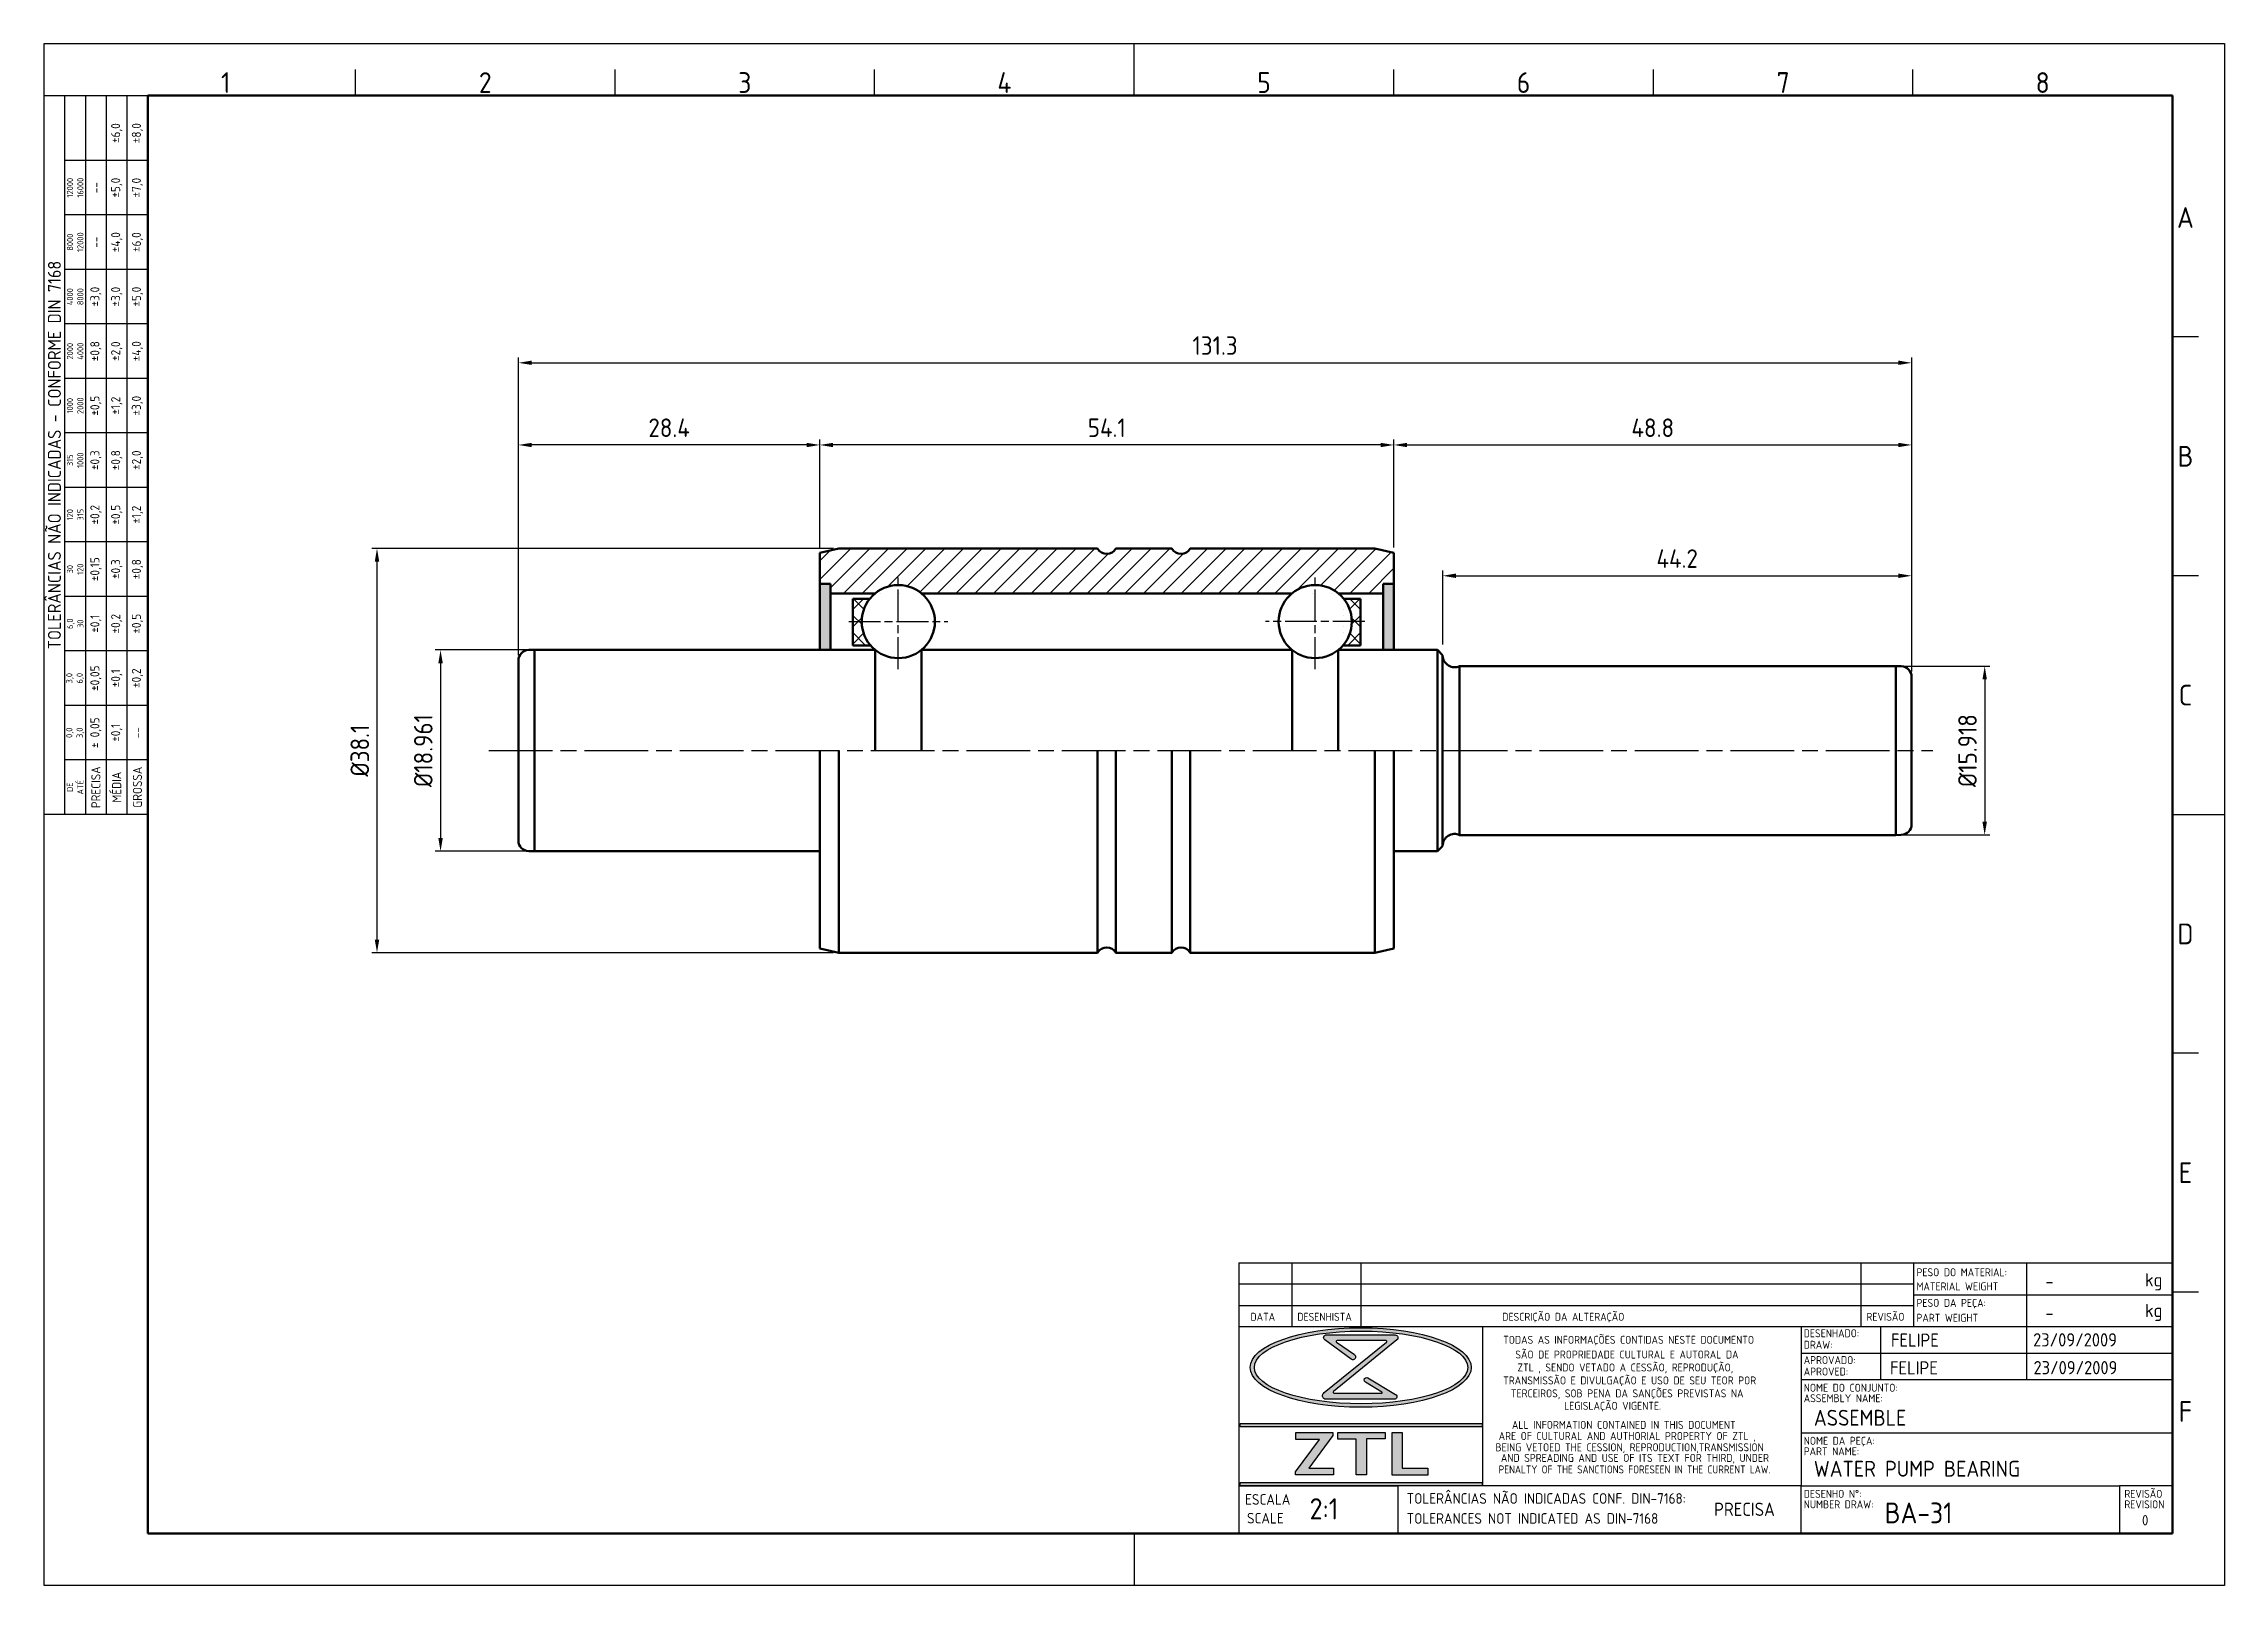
# Model space of a CAD drawing. Extents: x 0 to 205, y 0 to 145.
import ezdxf
from ezdxf.enums import TextEntityAlignment as Align

# ---------------------------------------------------------------- set-up
doc = ezdxf.new("R2010")
doc.units = 0
doc.header["$LTSCALE"] = 0.5
for name, pattern in [('AM_ISO02W050', [7.5, 6, -1.5]), ('AM_ISO08W050', [18, 12, -1.5, 3, -1.5]), ('AM_ISO08W050x2', [9, 6, -0.75, 1.5, -0.75])]:
    doc.linetypes.add(name, pattern=pattern)
doc.layers.get('0').update_dxf_attribs({"linetype": 'CONTINUOUS'})
doc.layers.get('Defpoints').update_dxf_attribs({"linetype": 'CONTINUOUS'})
for name, color, linetype, lineweight in [('AM_0', 7, 'CONTINUOUS', 50), ('AM_3', 6, 'AM_ISO02W050', 25), ('AM_5', 3, 'CONTINUOUS', 25), ('AM_7', 4, 'AM_ISO08W050', 25), ('AM_8', 1, 'CONTINUOUS', 25), ('AM_BOR', 7, 'CONTINUOUS', 50)]:
    doc.layers.add(name, color=color, linetype=linetype, lineweight=lineweight)
doc.styles.add('ACISOTS', font='isocp.shx', dxfattribs={"height": 1})
doc.styles.get("Standard").update_dxf_attribs({"font": 'ISOCP.SHX'})
doc.dimstyles.new('AM_ISO', dxfattribs={"dimtxt": 3.5, "dimasz": 2.5, "dimexe": 1, "dimexo": 1, "dimgap": 1.5, "dimtad": 1, "dimdsep": 46, "dimtxsty": 'Standard', "dimcen": 0, "dimclrd": 256, "dimclre": 256, "dimclrt": 2, "dimadec": 0, "dimazin": 2, "dimtp": 0.1, "dimtm": 0.1, "dimtfac": 0.71, "dimtdec": 3, "dimtmove": 0, "dimatfit": 3, "dimfxl": 1, "dimlwd": -1, "dimlwe": -1, "dimarcsym": 0})

# ---------------------------------------------------------------- blocks, each defined once
blk = doc.blocks.new('A3 ZTL')
for p, q in [((19.57, 280.82), (19.57, 9.78)), ((401.17, 280.82), (19.57, 280.82)), ((401.17, 9.78), (401.17, 280.82)), ((19.57, 9.78), (401.17, 9.78))]:
    blk.add_line(p, q)
at = {"layer": 'AM_BOR', "color": 135, "lineweight": 25}
for p, q in [((0, 0), (0, 290.61)), ((0, 290.61), (410.96, 290.61)), ((205.48, 280.82), (205.48, 290.61)), ((410.96, 290.61), (410.96, 0)), ((58.71, 280.82), (58.71, 285.71)), ((107.63, 280.82), (107.63, 285.71)), ((156.56, 280.82), (156.56, 285.71)), ((254.4, 280.82), (254.4, 285.71)), ((303.33, 280.82), (303.33, 285.71)), ((352.25, 280.82), (352.25, 285.71)), ((3.91, 145.3), (3.91, 280.82)), ((7.83, 280.82), (7.83, 145.3)), ((11.74, 280.82), (11.74, 145.3)), ((15.66, 145.3), (15.66, 280.82)), ((19.57, 268.59), (3.91, 268.59)), ((19.57, 258.32), (3.91, 258.32)), ((19.57, 248.04), (3.91, 248.04)), ((19.57, 237.77), (3.91, 237.77)), ((406.07, 235.32), (401.17, 235.32)), ((19.57, 227.5), (3.91, 227.5)), ((19.57, 217.22), (3.91, 217.22)), ((19.57, 206.95), (3.91, 206.95)), ((19.57, 196.67), (3.91, 196.67)), ((406.07, 190.31), (401.17, 190.31)), ((19.57, 186.4), (3.91, 186.4)), ((19.57, 176.13), (3.91, 176.13)), ((19.57, 165.85), (3.91, 165.85)), ((19.57, 155.58), (3.91, 155.58)), ((401.17, 145.3), (410.96, 145.3)), ((406.07, 100.29), (401.17, 100.29)), ((406.07, 55.28), (401.17, 55.28)), ((205.48, 9.78), (205.48, 0)), ((410.96, 0), (0, 0))]:
    blk.add_line(p, q, dxfattribs=at)
blk.add_lwpolyline([(19.57, 145.3), (0, 145.3), (0, 280.82), (19.57, 280.82)], close=True, dxfattribs=at)
at = {"layer": 'AM_BOR', "color": 135, "lineweight": 25, "style": 'ACISOTS'}
for s, p in [('1', (34.25, 283.27)), ('2', (83.17, 283.27)), ('3', (132.09, 283.27)), ('4', (181.02, 283.27)), ('5', (229.94, 283.27)), ('6', (278.86, 283.27)), ('7', (327.79, 283.27)), ('8', (376.71, 283.27)), ('A', (403.62, 257.83)), ('B', (403.62, 212.82)), ('C', (403.62, 167.81)), ('D', (403.62, 122.8)), ('E', (403.62, 77.79)), ('F', (403.62, 32.78))]:
    blk.add_text(s, height=3.91, dxfattribs=at).set_placement(p, align=Align.MIDDLE)
at = {"layer": 'AM_BOR', "color": 135, "lineweight": 25, "attachment_point": 5, "rotation": 90}
for s, insert, char_height, width in [('±6,0', (13.7, 273.73), 1.712, 10.274), ('±8,0', (17.61, 273.73), 1.712, 10.274), ('12000\\P16000', (5.87, 263.45), 1.174, 10.274), ('--', (9.78, 263.45), 1.712, 10.274), ('±5,0', (13.7, 263.45), 1.712, 10.274), ('±7,0', (17.61, 263.45), 1.712, 10.274), ('±4,0', (13.7, 253.18), 1.712, 10.274), ('±6,0', (17.61, 253.18), 1.712, 10.274), ('8000\\P12000', (5.87, 253.18), 1.174, 10.274), ('--', (9.78, 253.18), 1.712, 10.274), ('{\\Fisocp.shx|c0;TOLERÂNCIAS NÃO INDICADAS - CONFORME DIN 7168}', (1.96, 213.06), 2.4462, 135.5186), ('4000\\P8000', (5.87, 242.91), 1.174, 10.274), ('±3,0', (9.78, 242.91), 1.712, 10.274), ('±3,0', (13.7, 242.91), 1.712, 10.274), ('±5,0', (17.61, 242.91), 1.712, 10.274), ('±0,8', (9.78, 232.63), 1.712, 10.274), ('±2,0', (13.7, 232.63), 1.712, 10.274), ('±4,0', (17.61, 232.63), 1.712, 10.274), ('2000\\P4000', (5.87, 232.63), 1.174, 10.274), ('1000\\P2000', (5.87, 222.36), 1.174, 10.274), ('±0,5', (9.78, 222.36), 1.712, 10.274), ('±1,2', (13.7, 222.36), 1.712, 10.274), ('±3,0', (17.61, 222.36), 1.712, 10.274), ('±0,3', (9.78, 212.08), 1.712, 10.274), ('±0,8', (13.7, 212.08), 1.712, 10.274), ('±2,0', (17.61, 212.08), 1.712, 10.274), ('315\\P1000', (5.87, 212.08), 1.174, 10.274), ('120\\P315', (5.87, 201.81), 1.174, 10.274), ('±0,2', (9.78, 201.81), 1.712, 10.274), ('±0,5', (13.7, 201.81), 1.712, 10.274), ('±1,2', (17.61, 201.81), 1.712, 10.274), ('±0,15', (9.78, 191.54), 1.712, 10.274), ('±0,3', (13.7, 191.54), 1.712, 10.274), ('±0,8', (17.61, 191.54), 1.712, 10.274), ('30\\P120', (5.87, 191.54), 1.174, 10.274), ('6,0\\P30', (5.87, 181.26), 1.174, 10.274), ('±0,1', (9.78, 181.26), 1.712, 10.274), ('±0,2', (13.7, 181.26), 1.712, 10.274), ('±0,5', (17.61, 181.26), 1.712, 10.274), ('±0,05', (9.78, 170.99), 1.712, 10.274), ('±0,2', (17.61, 170.99), 1.712, 10.274), ('3,0\\P6,0', (5.87, 170.99), 1.174, 10.274), ('±0,1', (13.7, 170.99), 1.712, 10.274), ('0,0\\P3,0', (5.87, 160.71), 1.174, 10.274), ('± 0,05', (9.78, 160.71), 1.712, 10.274), ('\\pt4.69206;±0,1', (13.7, 160.71), 1.7123, 10.274), ('--', (17.61, 160.71), 1.712, 10.274), ('PRECISA', (9.78, 150.44), 1.712, 10.274), ('MÉDIA', (13.7, 150.44), 1.712, 10.274), ('GROSSA', (17.61, 150.44), 1.712, 10.274), ('{\\Fisocp.shx|c0;DE\\PATÉ}', (5.87, 150.44), 1.1742, 10.274)]:
    blk.add_mtext(s, dxfattribs=dict(at, insert=insert, char_height=char_height, width=width))
blk = doc.blocks.new('LEGENDAZTL-1')
at = {"layer": 'AM_8'}
h = blk.add_hatch(color=135, dxfattribs=at)
edge = h.paths.add_edge_path()
edge.add_ellipse((23.01, 31.29), major_axis=(20.82, 0), ratio=0.359907, start_angle=191.4592, end_angle=452.8175)
edge.add_ellipse((23.01, 31.29), major_axis=(20.82, 0), ratio=0.359907, start_angle=92.8175, end_angle=191.4592)
edge = h.paths.add_edge_path(flags=16)
edge.add_ellipse((23.07, 31.29), major_axis=(20.11, 0), ratio=0.340664, start_angle=93.067, end_angle=371.4592)
edge.add_ellipse((23.07, 31.29), major_axis=(20.11, 0), ratio=0.340664, start_angle=11.4592, end_angle=93.067)
h = blk.add_hatch(color=135, dxfattribs=at)
edge = h.paths.add_edge_path()
edge.add_line((27.86, 36.04), (16.14, 26.55))
edge.add_arc((16.46, 25.96), 0.662, 118.1409, 270)
edge.add_line((16.46, 25.3), (29.34, 25.3))
edge.add_arc((29.33, 25.79), 0.488, 271.9685, 418.9108)
edge.add_line((29.58, 26.21), (24.36, 29.35))
edge.add_arc((24.11, 28.95), 0.475, 58.6682, 238.8052)
edge.add_line((23.87, 28.54), (26.98, 26.65))
edge.add_arc((26.92, 26.56), 0.12, -90, 54.6545, ccw=False)
edge.add_line((26.92, 26.44), (17.93, 26.44))
edge.add_arc((17.96, 26.6), 0.167, 129.2364, 260.8226, ccw=False)
edge.add_line((17.86, 26.73), (29.79, 36.47))
edge.add_arc((29.47, 36.9), 0.529, 306.0702, 450)
edge.add_line((29.47, 37.43), (16.54, 37.43))
edge.add_arc((16.52, 36.92), 0.513, 87.7272, 233.7471)
edge.add_line((16.21, 36.5), (21.18, 32.86))
edge.add_arc((21.5, 33.28), 0.527, 232.4714, 414.7334)
edge.add_line((21.81, 33.71), (18.46, 36.07))
edge.add_arc((18.53, 36.2), 0.144, 90, 242.5235, ccw=False)
edge.add_line((18.53, 36.35), (27.78, 36.35))
edge.add_arc((27.75, 36.17), 0.176, -50.9964, 80.7655, ccw=False)
for points in [[(0.28, 20.1), (45.87, 20.1), (45.87, 20.7), (0.28, 20.7)], [(10.71, 11.65), (10.71, 11.05), (17.9, 11.05), (17.9, 12.32), (13.24, 12.32), (17.77, 18.44), (17.77, 19.04), (10.78, 19.04), (10.78, 17.71), (15.21, 17.71)], [(18.7, 17.78), (22.17, 17.78), (22.17, 11.05), (24.07, 11.05), (24.07, 17.84), (27.63, 17.84), (27.63, 19.04), (18.7, 19.04)], [(35.62, 11.02), (35.62, 12.32), (30.79, 12.32), (30.79, 19.04), (28.93, 19.04), (28.93, 11.02)], [(45.87, 9.6), (0.28, 9.6), (0.28, 9), (45.87, 9)]]:
    blk.add_hatch(color=135, dxfattribs=at).paths.add_polyline_path(points)
at = {"layer": 'AM_8', "color": 135}
for p, q in [((0, 51), (176, 51)), ((0, 51), (0, 0)), ((10, 51), (10, 39)), ((23, 51), (23, 39)), ((117.25, 51), (117.25, 39)), ((127.25, 39), (127.25, 51)), ((148.5, 51), (148.5, 45)), ((176, 0), (176, 51)), ((127.25, 47), (0, 47)), ((0, 43), (127.25, 43)), ((127.25, 45), (176, 45)), ((148.5, 45), (148.5, 39)), ((0, 39), (106, 39)), ((16.54, 37.43), (29.47, 37.43)), ((45.93, 39), (45.93, 9)), ((106, 39), (106, 20)), ((106, 39), (176, 39)), ((121, 39), (121, 29)), ((148.5, 39), (148.5, 29)), ((106, 34), (176, 34)), ((106, 29), (176, 29)), ((0.28, 20.1), (0.28, 20.7)), ((0.28, 20.7), (45.87, 20.7)), ((45.87, 20.7), (45.87, 20.1)), ((45.87, 20.1), (0.28, 20.1)), ((10.71, 11.65), (15.21, 17.71)), ((10.78, 17.71), (10.78, 19.04)), ((10.78, 19.04), (17.77, 19.04)), ((15.21, 17.71), (10.78, 17.71)), ((17.77, 18.44), (13.24, 12.32)), ((17.77, 19.04), (17.77, 18.44)), ((18.7, 17.78), (18.7, 19.04)), ((18.7, 19.04), (27.63, 19.04)), ((22.17, 17.78), (18.7, 17.78)), ((22.17, 11.05), (22.17, 17.78)), ((24.07, 17.84), (24.07, 11.05)), ((27.63, 17.84), (24.07, 17.84)), ((27.63, 19.04), (27.63, 17.84)), ((28.93, 11.02), (28.93, 19.04)), ((28.93, 19.04), (30.79, 19.04)), ((30.79, 19.04), (30.79, 12.32)), ((106, 20), (106, 9)), ((106, 19), (176, 19)), ((0, 9), (30, 9)), ((106, 9), (0, 9)), ((0.28, 9.6), (45.87, 9.6)), ((0.28, 9), (0.28, 9.6)), ((45.87, 9), (0.28, 9)), ((10.71, 11.05), (10.71, 11.65)), ((17.9, 11.05), (10.71, 11.05)), ((13.24, 12.32), (17.9, 12.32)), ((17.9, 12.32), (17.9, 11.05)), ((24.07, 11.05), (22.17, 11.05)), ((35.62, 11.02), (28.93, 11.02)), ((30, 9), (30, 0)), ((30.79, 12.32), (35.62, 12.32)), ((35.62, 12.32), (35.62, 11.02)), ((45.87, 9.6), (45.87, 9)), ((106, 0), (106, 9)), ((106, 9), (166, 9)), ((176, 9), (166, 9)), ((166, 9), (166, 0)), ((0, 0), (176, 0))]:
    blk.add_line(p, q, dxfattribs=at)
blk.add_lwpolyline([(16.54, 37.43), (29.47, 37.43, -0.726075), (29.79, 36.47), (17.86, 26.73, 0.646844), (17.93, 26.44), (26.92, 26.44, 0.730915), (26.98, 26.65), (23.87, 28.54, -1.001197), (24.36, 29.35), (29.58, 26.21, -0.746343), (29.34, 25.3), (16.46, 25.3, -0.780296), (16.14, 26.55), (27.86, 36.04, 0.647932), (27.78, 36.35), (18.53, 36.35, 0.78497), (18.46, 36.07), (21.81, 33.71, -1.019937), (21.18, 32.86), (16.21, 36.5, -0.740095), (16.54, 37.43, -0.257794)], format="xyb", dxfattribs=at)
for centre, major_axis, ratio in [((23.01, 31.29), (-20.82, 0), 0.359907), ((23.07, 31.29), (-20.11, 0), 0.340664)]:
    blk.add_ellipse(centre, major_axis=major_axis, ratio=ratio, dxfattribs=at)
for s, height, p in [('PESO DO MATERIAL:', 1.5, (127.75, 48.48)), ('MATERIAL WEIGHT', 1.5, (127.75, 45.82)), ('kg', 2.5, (170.83, 46.56)), ('DATA', 1.5, (2.22, 40.09)), ('DESENHISTA', 1.5, (11.05, 40.09)), ('DESCRIÇÃO DA ALTERAÇÃO', 1.5, (49.68, 40.09)), ('REVISÃO', 1.5, (118.32, 40.09)), ('PESO DA PEÇA:', 1.5, (127.75, 42.71)), ('PART WEIGHT', 1.5, (127.75, 39.91)), ('kg', 2.5, (170.83, 40.79)), ('TODAS AS INFORMAÇÕES CONTIDAS NESTE DOCUMENTO', 1.5, (49.85, 35.75)), ('DESENHADO:', 1.5, (106.5, 36.98)), ('SÃO DE PROPRIEDADE CULTURAL E AUTORAL DA', 1.5, (52.14, 32.98)), ('APROVADO:', 1.5, (106.5, 31.93)), ('DRAW:', 1.5, (106.5, 34.82)), ('TRANSMISSÃO E DIVULGAÇÃO E USO DE SEU TEOR POR', 1.5, (49.85, 28.1)), ('ZTL , SENDO VETADO A CESSÃO, REPRODUÇÃO,', 1.5, (52.53, 30.54)), ('APROVED:', 1.5, (106.5, 29.77)), ('TERCEIROS, SOB PENA DA SANÇÕES PREVISTAS NA', 1.5, (51.3, 25.66)), ('LEGISLAÇÃO VIGENTE.', 1.5, (61.33, 23.31)), ('ASSEMBLY NAME:', 1.5, (106.5, 24.74)), ('NOME DO CONJUNTO:', 1.5, (106.5, 26.72)), ('ALL INFORMATION CONTAINED IN THIS DOCUMENT', 1.5, (51.5, 19.72)), ('BEING VETOED THE CESSION, REPRODUCTION,TRANSMISSION', 1.5, (48.41, 15.49)), ('ARE OF CULTURAL AND AUTHORIAL PROPERTY OF ZTL ,', 1.5, (49, 17.62)), ('NOME DA PEÇA:', 1.5, (106.5, 16.72)), ('AND SPREADING AND USE OF ITS TEXT FOR THIRD, UNDER', 1.5, (49.42, 13.49)), ('PART NAME:', 1.5, (106.5, 14.74)), ('TOLERÂNCIAS NÃO INDICADAS CONF. DIN-7168:', 2, (31.66, 5.6)), ('DESENHO N%%d:', 1.5, (106.5, 6.72)), ('REVISÃO', 1.5, (166.93, 6.72)), ('ESCALA', 2, (1.21, 5.42)), ('NUMBER DRAW:', 1.5, (106.5, 4.74)), ('REVISION', 1.5, (166.93, 4.74)), ('SCALE', 2, (1.57, 1.88)), ('TOLERANCES NOT INDICATED AS DIN-7168', 2, (31.66, 1.83))]:
    blk.add_text(s, height=height, dxfattribs=at).set_placement(p)
at = {"layer": 'AM_8', "color": 135, "width": 0.95}
blk.add_text('PENALTY OF THE SANCTIONS FORESEEN IN THE CURRENT LAW.', height=1.5, dxfattribs=at).set_placement((48.99, 11.32))
at = {"layer": 'AM_8', "color": 135}
for tag, height, p in [('PESO', 2.5, (152.06, 47.53)), ('PESO', 2.5, (152.06, 41.58)), ('DESN.', 2.5, (122.94, 36.44)), ('DATADES', 2.5, (149.73, 36.5)), ('APROV', 2.5, (122.75, 31.22)), ('DATAAPROV', 2.5, (149.81, 31.25)), ('CONJUNTO', 3, (108.41, 21.81)), ('PEÇA', 3, (108.4, 12.2)), ('NºDESENHO', 3.91, (121.76, 3.88))]:
    blk.add_attdef(tag, text='', height=height, dxfattribs=at).set_placement(p, align=Align.MIDDLE_LEFT)
at = {"layer": 'AM_8', "color": 135, "style": 'ACISOTS'}
for tag, p, height in [('GEN-TITLE-SCA{12.7}', (13.36, 2.64), 4), ('GEN-TITLE-DWG{30.6}', (92.5, -2.65), 2)]:
    blk.add_attdef(tag, p, '', height=height, dxfattribs=at)
at = {"layer": 'AM_8', "color": 135}
for tag, height, p in [('TOL.N.IND', 2.5, (95.33, 4.56)), ('REV.', 1.96, (170.86, 2.49))]:
    blk.add_attdef(tag, text='', height=height, dxfattribs=at).set_placement(p, align=Align.MIDDLE_CENTER)
blk = doc.blocks.new('*D26')
at = {"layer": 'AM_5'}
for p, q in [((45.71, 88.16), (36.87, 88.16)), ((37.37, 86.91), (37.37, 70.44)), ((45.71, 69.19), (36.87, 69.19))]:
    blk.add_line(p, q, dxfattribs=at)
for points in [[(37.16, 86.91), (37.58, 86.91), (37.37, 88.16)], [(37.16, 70.44), (37.58, 70.44), (37.37, 69.19)]]:
    blk.add_solid(points, dxfattribs=at)
at = {"layer": 'Defpoints', "color": 0}
for p in [(46.21, 88.16), (37.37, 69.19), (46.21, 69.19)]:
    blk.add_point(p, dxfattribs=at)
at = {"layer": 'AM_5', "color": 3, "insert": (35.74, 78.67), "char_height": 1.75, "attachment_point": 5, "rotation": 90}
blk.add_mtext('%%c18.961', dxfattribs=at)
blk = doc.blocks.new('*D27')
at = {"layer": 'AM_5'}
for p, q in [((74.41, 97.72), (30.88, 97.72)), ((31.38, 96.47), (31.38, 60.87)), ((74.41, 59.62), (30.88, 59.62))]:
    blk.add_line(p, q, dxfattribs=at)
for points in [[(31.17, 96.47), (31.59, 96.47), (31.38, 97.72)], [(31.17, 60.87), (31.59, 60.87), (31.38, 59.62)]]:
    blk.add_solid(points, dxfattribs=at)
at = {"layer": 'Defpoints', "color": 0}
for p in [(74.91, 97.72), (31.38, 59.62), (74.91, 59.62)]:
    blk.add_point(p, dxfattribs=at)
at = {"layer": 'AM_5', "color": 3, "insert": (29.76, 78.67), "char_height": 1.75, "attachment_point": 5, "rotation": 90}
blk.add_mtext('%%c38.1', dxfattribs=at)
blk = doc.blocks.new('*D31')
at = {"layer": 'AM_5'}
for p, q in [((175.01, 86.63), (183.39, 86.63)), ((182.89, 85.38), (182.89, 71.97)), ((175.01, 70.72), (183.39, 70.72))]:
    blk.add_line(p, q, dxfattribs=at)
for points in [[(182.68, 85.38), (183.1, 85.38), (182.89, 86.63)], [(182.68, 71.97), (183.1, 71.97), (182.89, 70.72)]]:
    blk.add_solid(points, dxfattribs=at)
at = {"layer": 'Defpoints', "color": 0}
for p in [(174.51, 86.63), (174.51, 70.72), (182.89, 70.72)]:
    blk.add_point(p, dxfattribs=at)
at = {"layer": 'AM_5', "color": 3, "insert": (181.27, 78.67), "char_height": 1.75, "attachment_point": 5, "rotation": 90}
blk.add_mtext('%%C15.918', dxfattribs=at)
blk = doc.blocks.new('*D32')
at = {"layer": 'AM_5'}
for p, q in [((131.81, 88.68), (131.81, 95.65)), ((133.06, 95.15), (174.76, 95.15)), ((176.01, 86.12), (176.01, 95.65))]:
    blk.add_line(p, q, dxfattribs=at)
for points in [[(133.06, 95.36), (133.06, 94.94), (131.81, 95.15)], [(174.76, 95.36), (174.76, 94.94), (176.01, 95.15)]]:
    blk.add_solid(points, dxfattribs=at)
at = {"layer": 'Defpoints', "color": 0}
for p in [(176.01, 95.15), (131.81, 88.18), (176.01, 85.62)]:
    blk.add_point(p, dxfattribs=at)
at = {"layer": 'AM_5', "color": 3, "insert": (153.91, 96.77), "char_height": 1.75, "attachment_point": 5}
blk.add_mtext('44.2', dxfattribs=at)
blk = doc.blocks.new('*D33')
at = {"layer": 'AM_5'}
for p, q in [((127.21, 97.83), (127.21, 107.98)), ((128.46, 107.48), (174.76, 107.48)), ((176.01, 86.12), (176.01, 107.98))]:
    blk.add_line(p, q, dxfattribs=at)
for points in [[(128.46, 107.68), (128.46, 107.27), (127.21, 107.48)], [(174.76, 107.68), (174.76, 107.27), (176.01, 107.48)]]:
    blk.add_solid(points, dxfattribs=at)
at = {"layer": 'Defpoints', "color": 0}
for p in [(176.01, 107.48), (127.21, 97.33), (176.01, 85.62)]:
    blk.add_point(p, dxfattribs=at)
at = {"layer": 'AM_5', "color": 3, "insert": (151.61, 109.1), "char_height": 1.75, "attachment_point": 5}
blk.add_mtext('48.8', dxfattribs=at)
blk = doc.blocks.new('*D34')
at = {"layer": 'AM_5'}
for p, q in [((73.11, 97.83), (73.11, 107.98)), ((125.96, 107.48), (74.36, 107.48)), ((127.21, 97.83), (127.21, 107.98))]:
    blk.add_line(p, q, dxfattribs=at)
for points in [[(74.36, 107.68), (74.36, 107.27), (73.11, 107.48)], [(125.96, 107.68), (125.96, 107.27), (127.21, 107.48)]]:
    blk.add_solid(points, dxfattribs=at)
at = {"layer": 'Defpoints', "color": 0}
for p in [(73.11, 107.48), (73.11, 97.33), (127.21, 97.33)]:
    blk.add_point(p, dxfattribs=at)
at = {"layer": 'AM_5', "color": 3, "insert": (100.16, 109.1), "char_height": 1.75, "attachment_point": 5}
blk.add_mtext('54.1', dxfattribs=at)
blk = doc.blocks.new('*D35')
at = {"layer": 'AM_5'}
for p, q in [((44.71, 87.66), (44.71, 107.98)), ((71.86, 107.48), (45.96, 107.48)), ((73.11, 97.83), (73.11, 107.98))]:
    blk.add_line(p, q, dxfattribs=at)
for points in [[(45.96, 107.68), (45.96, 107.27), (44.71, 107.48)], [(71.86, 107.68), (71.86, 107.27), (73.11, 107.48)]]:
    blk.add_solid(points, dxfattribs=at)
at = {"layer": 'Defpoints', "color": 0}
for p in [(44.71, 107.48), (73.11, 97.33), (44.71, 87.16)]:
    blk.add_point(p, dxfattribs=at)
at = {"layer": 'AM_5', "color": 3, "insert": (58.91, 109.1), "char_height": 1.75, "attachment_point": 5}
blk.add_mtext('28.4', dxfattribs=at)
blk = doc.blocks.new('*D36')
at = {"layer": 'AM_5'}
for p, q in [((44.71, 87.66), (44.71, 115.72)), ((45.96, 115.22), (174.76, 115.22)), ((176.01, 86.12), (176.01, 115.72))]:
    blk.add_line(p, q, dxfattribs=at)
for points in [[(45.96, 115.43), (45.96, 115.02), (44.71, 115.22)], [(174.76, 115.43), (174.76, 115.02), (176.01, 115.22)]]:
    blk.add_solid(points, dxfattribs=at)
at = {"layer": 'Defpoints', "color": 0}
for p in [(176.01, 115.22), (44.71, 87.16), (176.01, 85.62)]:
    blk.add_point(p, dxfattribs=at)
at = {"layer": 'AM_5', "color": 3, "insert": (110.36, 116.85), "char_height": 1.75, "attachment_point": 5}
blk.add_mtext('131.3', dxfattribs=at)

msp = doc.modelspace()

# ---------------------------------------------------------------- hatches: boundary and pattern name
at = {"layer": 'AM_3'}
h = msp.add_hatch(dxfattribs=at)
h.set_pattern_fill('ANSI31', color=256, scale=15, style=0)
h.paths.add_polyline_path([(78.2783, 102.9722), (76.7244, 102.9722), (76.7244, 95.9722), (83.4744, 95.9722), (83.4744, 99.9722, -0.26794919)])
h.paths.add_polyline_path([(83.4744, 63.9722), (76.7244, 63.9722), (76.7244, 56.9722), (78.2783, 56.9722, -0.26794919), (83.4744, 59.9722)])
h = msp.add_hatch(dxfattribs=at)
h.set_pattern_fill('ANSI31', color=256, scale=15, style=0)
h.paths.add_polyline_path([(86.4744, 95.9722), (90.2244, 99.7222), (90.2244, 102.9722), (88.6706, 102.9722, -0.26794919), (83.4744, 99.9722), (83.4744, 95.9722)])
h.paths.add_polyline_path([(90.2244, 56.9722), (90.2244, 60.2222), (86.4744, 63.9722), (83.4744, 63.9722), (83.4744, 59.9722, -0.26794919), (88.6706, 56.9722)])
at = {"layer": 'AM_8'}
h = msp.add_hatch(dxfattribs=at)
h.set_pattern_fill('_U', color=256, scale=1.25, angle=45, style=0, pattern_type=0)
h.set_pattern_definition([(45, (0, -10.1403), (-0.8838835, 0.8838835), [])])
edge = h.paths.add_edge_path()
edge.add_arc((119.7961, 90.8289), 3.4455, 50.37912, 129.62088, ccw=False)
edge.add_line((121.9933, 93.4829), (126.2081, 93.4829))
edge.add_line((126.2081, 93.4829), (126.2081, 94.4033))
edge.add_line((126.2081, 94.4033), (127.2081, 94.4033))
edge.add_line((127.2081, 94.4033), (127.2081, 97.3258))
edge.add_line((127.2081, 97.3258), (125.4081, 97.7249))
edge.add_line((125.4081, 97.7249), (108.0241, 97.7249))
edge.add_arc((107.1581, 98.2249), 1, 210, 330, ccw=False)
edge.add_line((106.2921, 97.7249), (101.0241, 97.7249))
edge.add_arc((100.1581, 98.2249), 1, 210, 330, ccw=False)
edge.add_line((99.2921, 97.7249), (74.9081, 97.7249))
edge.add_line((74.9081, 97.7249), (73.1081, 97.3258))
edge.add_line((73.1081, 97.3258), (73.1081, 94.4033))
edge.add_line((73.1081, 94.4033), (74.1081, 94.4033))
edge.add_line((74.1081, 94.4033), (74.1081, 93.4829))
edge.add_line((74.1081, 93.4829), (78.311, 93.4829))
edge.add_arc((80.5083, 90.8289), 3.4455, 50.37912, 129.62088, ccw=False)
edge.add_line((82.7055, 93.4829), (93.3415, 93.4829))
edge.add_line((93.3415, 93.4829), (117.5989, 93.4829))
for points in [[(73.1081, 94.4033), (73.1081, 88.1749), (74.1081, 88.1749), (74.1081, 94.4033)], [(127.2081, 94.4033), (127.2081, 88.1749), (126.2081, 88.1749), (126.2081, 94.4033)]]:
    msp.add_hatch(color=256, dxfattribs=at).paths.add_polyline_path(points)
h = msp.add_hatch(dxfattribs=at)
h.set_pattern_fill('_U', color=256, scale=1.15, angle=45, style=0, double=1, pattern_type=0)
h.set_pattern_definition([(135, (184.9208, -9.1403), (0.813173, 0.813173), []), (45, (184.9208, -9.1403), (0.813173, -0.813173), [])])
edge = h.paths.add_edge_path()
edge.add_line((76.2314, 88.5932), (76.2314, 92.9798))
edge.add_line((76.2314, 92.9798), (77.8166, 92.9798))
edge.add_arc((80.5083, 90.8289), 3.4455, 501.372142, 580.456602)
edge.add_line((77.8866, 88.5932), (76.2314, 88.5932))
h = msp.add_hatch(dxfattribs=at)
h.set_pattern_fill('_U', color=256, scale=1.15, angle=45, style=0, double=1, pattern_type=0)
h.set_pattern_definition([(45, (15.3835, -9.1403), (-0.813173, 0.813173), []), (135, (15.3835, -9.1403), (-0.813173, -0.813173), [])])
edge = h.paths.add_edge_path()
edge.add_line((124.073, 88.5932), (124.073, 92.9798))
edge.add_line((124.073, 92.9798), (122.4878, 92.9798))
edge.add_arc((119.7961, 90.8289), 3.4455, -40.456602, 38.627858, ccw=False)
edge.add_line((122.4178, 88.5932), (124.073, 88.5932))

# ---------------------------------------------------------------- linework, layer by layer
at = {"layer": 'AM_0'}
for p, q in [((74.9081, 97.7249), (73.1081, 97.3258)), ((73.1081, 88.1999), (73.1081, 97.3258)), ((74.9081, 97.7249), (99.2921, 97.7249)), ((101.0241, 97.7249), (106.2921, 97.7249)), ((108.0241, 97.7249), (125.4081, 97.7249)), ((125.4081, 97.7249), (127.2081, 97.3258)), ((127.2081, 97.3258), (127.2081, 88.1999)), ((73.1081, 94.4033), (74.1081, 94.4033)), ((74.1081, 94.4033), (74.1081, 88.1749)), ((74.1081, 93.4829), (78.311, 93.4829)), ((77.8166, 92.9798), (76.2314, 92.9798)), ((76.2314, 92.9798), (76.2314, 88.5932)), ((82.7055, 93.4829), (117.5989, 93.4829)), ((121.9933, 93.4829), (126.2081, 93.4829)), ((122.4878, 92.9798), (124.073, 92.9798)), ((124.073, 92.9798), (124.073, 88.5932)), ((127.2081, 94.4033), (126.2081, 94.4033)), ((126.2081, 94.4033), (126.2081, 88.1749)), ((76.2314, 88.5932), (77.8866, 88.5932)), ((124.073, 88.5932), (122.4178, 88.5932)), ((44.7081, 70.1633), (44.7081, 87.1614)), ((46.2081, 88.1554), (45.6819, 88.1554)), ((46.2081, 88.1554), (78.3348, 88.1554)), ((46.2081, 88.1554), (46.2088, 69.1944)), ((78.3348, 88.1554), (78.3348, 78.6749)), ((82.6817, 88.1554), (82.6817, 78.6749)), ((82.6817, 88.1554), (117.6226, 88.1554)), ((117.6226, 88.1554), (117.6226, 78.6749)), ((121.9696, 88.1554), (131.3086, 88.1554)), ((121.9696, 88.1554), (121.9696, 78.6749)), ((131.3086, 88.1554), (131.3079, 69.1944)), ((131.3086, 88.1554), (131.8081, 87.6754)), ((131.8081, 69.6749), (131.8081, 87.6754)), ((133.4079, 86.6339), (174.5081, 86.6339)), ((133.4079, 86.6339), (133.4079, 78.6749)), ((174.5081, 86.6339), (174.5081, 70.7159)), ((174.5081, 86.6339), (175.0343, 86.6201)), ((176.0081, 85.6204), (176.0081, 71.7293)), ((73.1081, 60.0239), (73.1081, 78.6749)), ((74.9081, 78.6749), (74.9081, 59.6249)), ((99.2921, 59.6249), (99.2921, 78.6749)), ((101.0241, 59.6249), (101.0241, 78.6749)), ((106.2921, 59.6249), (106.2921, 78.6749)), ((108.0241, 59.6249), (108.0241, 78.6749)), ((125.4081, 78.6749), (125.4081, 59.6249)), ((127.2081, 78.6749), (127.2081, 60.0239)), ((133.4079, 70.7159), (133.4079, 78.6749)), ((174.5081, 70.7159), (133.4079, 70.7159)), ((174.5081, 70.7159), (175.0343, 70.7297)), ((46.2088, 69.1944), (45.6819, 69.1944)), ((73.1081, 69.1944), (46.2088, 69.1944)), ((131.3079, 69.1944), (127.2081, 69.1944)), ((131.3079, 69.1944), (131.8081, 69.6749)), ((74.9081, 59.6249), (73.1081, 60.0239)), ((99.2921, 59.6249), (74.9081, 59.6249)), ((106.2921, 59.6249), (101.0241, 59.6249)), ((125.4081, 59.6249), (108.0241, 59.6249)), ((125.4081, 59.6249), (127.2081, 60.0239))]:
    msp.add_line(p, q, dxfattribs=at)
for centre in [(80.5083, 90.8289), (119.7961, 90.8289)]:
    msp.add_circle(centre, 3.4455, dxfattribs=at)
for centre, radius, start, end in [((100.1581, 98.2249), 1, 210, 330), ((107.1581, 98.2249), 1, 210, 330), ((45.6981, 87.1655), 0.99, 90.935665, 180.235548), ((132.9358, 87.6584), 1.1281, 182.262882, 294.738623), ((175.0081, 85.6204), 1, 360, 88.5), ((45.6981, 70.1842), 0.99, 179.764452, 269.064335), ((132.9358, 69.6913), 1.1281, 65.261377, 178.505237), ((175.0081, 71.7293), 1, 271.5, 0), ((100.1581, 59.1249), 1, 30, 150), ((107.1581, 59.1249), 1, 30, 150)]:
    msp.add_arc(centre, radius, start, end, dxfattribs=at)
at = {"layer": 'AM_7', "linetype": 'AM_ISO08W050x2'}
for p, q in [((80.5083, 86.3637), (80.5083, 95.2942)), ((119.7961, 86.3637), (119.7961, 95.2942)), ((75.8409, 90.8289), (85.1756, 90.8289)), ((124.4635, 90.8289), (115.1287, 90.8289))]:
    msp.add_line(p, q, dxfattribs=at)
at = {"layer": 'AM_7'}
msp.add_line((41.9257, 78.6749), (178.0149, 78.6749), dxfattribs=at)

# ---------------------------------------------------------------- block references
at = {"layer": 'AM_0', "lineweight": 0, "xscale": 0.5, "yscale": 0.5, "zscale": 0.5}
msp.add_blockref('A3 ZTL', (0, 0), dxfattribs=at)
at = {"layer": 'AM_0', "lineweight": 0}
ref = msp.add_blockref('LEGENDAZTL-1', (112.5871, 4.8924), dxfattribs=dict(at, xscale=0.5, yscale=0.5, zscale=0.5))
ref.add_attrib('GEN-TITLE-SCA{12.7}', '2:1', (119.2656, 6.2141), dxfattribs={"layer": 'AM_8', "color": 135, "height": 2, "style": 'ACISOTS'})
ref.add_attrib('DATAAPROV', '23/09/2009', dxfattribs={"layer": 'AM_8', "color": 135, "height": 1.25}).set_placement((187.4919, 20.5196), align=Align.MIDDLE_LEFT)
ref.add_attrib('DATADES', '23/09/2009', dxfattribs={"layer": 'AM_8', "color": 135, "height": 1.25}).set_placement((187.4517, 23.1405), align=Align.MIDDLE_LEFT)
ref.add_attrib('APROV', 'FELIPE', dxfattribs={"layer": 'AM_8', "color": 135, "height": 1.25}).set_placement((173.9624, 20.5014), align=Align.MIDDLE_LEFT)
ref.add_attrib('PESO', '-', dxfattribs={"layer": 'AM_8', "color": 135, "height": 1.25}).set_placement((188.6177, 28.6558), align=Align.MIDDLE_LEFT)
ref.add_attrib('PEÇA', 'WATER PUMP BEARING', dxfattribs={"layer": 'AM_8', "color": 135, "height": 1.5}).set_placement((166.7857, 10.9902), align=Align.MIDDLE_LEFT)
ref.add_attrib('CONJUNTO', 'ASSEMBLE', dxfattribs={"layer": 'AM_8', "color": 135, "height": 1.5}).set_placement((166.7905, 15.7971), align=Align.MIDDLE_LEFT)
ref.add_attrib('NºDESENHO', 'BA-31', dxfattribs={"layer": 'AM_8', "color": 135, "height": 1.95556}).set_placement((173.4675, 6.8314), align=Align.MIDDLE_LEFT)
ref.add_attrib('REV.', '0', dxfattribs={"layer": 'AM_8', "color": 135, "height": 0.9778}).set_placement((198.0165, 6.137), align=Align.MIDDLE_CENTER)
ref.add_attrib('TOL.N.IND', 'PRECISA', dxfattribs={"layer": 'AM_8', "color": 135, "height": 1.25}).set_placement((160.2501, 7.1719), align=Align.MIDDLE_CENTER)
ref.add_attrib('DESN.', 'FELIPE', dxfattribs={"layer": 'AM_8', "color": 135, "height": 1.25}).set_placement((174.0567, 23.1137), align=Align.MIDDLE_LEFT)
ref.add_attrib('PESO', '-', dxfattribs={"layer": 'AM_8', "color": 135, "height": 1.25}).set_placement((188.6177, 25.681), align=Align.MIDDLE_LEFT)

# ---------------------------------------------------------------- dimensions: what is measured, and where the dimension line sits
at = {"layer": 'AM_5'}
for base, p1, p2, picture, middle in [((176.0081, 115.2244), (44.7081, 87.1614), (176.0081, 85.6204), '*D36', (110.3581, 116.8494)), ((44.7081, 107.4761), (73.1081, 97.3258), (44.7081, 87.1614), '*D35', (58.9081, 109.1012)), ((73.1081, 107.4761), (127.2081, 97.3258), (73.1081, 97.3258), '*D34', (100.1581, 109.1011)), ((176.0081, 107.4761), (127.2081, 97.3258), (176.0081, 85.6204), '*D33', (151.6081, 109.1011)), ((176.0081, 95.1492), (131.8081, 88.1754), (176.0081, 85.6204), '*D32', (153.9081, 96.7744))]:
    dim = msp.add_linear_dim(base=base, p1=p1, p2=p2, dimstyle='AM_ISO', override={"dimscale": 0.5, "dimclrt": 3, "dimadec": 2, "dimtp": 0, "dimtdec": 2}, dxfattribs=at)
    dim.commit()
    dim.dimension.update_dxf_attribs({"geometry": picture, "text_midpoint": middle})
for base, p1, p2, text, override, picture, middle in [((31.3808, 59.6249), (74.9081, 97.7249), (74.9081, 59.6249), '%%c<>', {"dimscale": 0.5, "dimclrt": 3, "dimadec": 2, "dimtp": 0, "dimtdec": 2}, '*D27', (29.7558, 78.6749)), ((37.3667, 69.1944), (46.2081, 88.1554), (46.2088, 69.1944), '%%c<>', {"dimscale": 0.5, "dimdec": 3, "dimclrt": 3, "dimadec": 2, "dimtp": 0, "dimtdec": 2}, '*D26', (35.7417, 78.6749)), ((182.8921, 70.7159), (174.5081, 86.6339), (174.5081, 70.7159), '%%C15.918', {"dimscale": 0.5, "dimclrt": 3, "dimadec": 2, "dimtp": 0, "dimtdec": 2}, '*D31', (181.2671, 78.6749))]:
    dim = msp.add_linear_dim(base=base, p1=p1, p2=p2, angle=90, text=text, dimstyle='AM_ISO', override=override, dxfattribs=at)
    dim.commit()
    dim.dimension.update_dxf_attribs({"geometry": picture, "text_midpoint": middle})

doc.saveas('drawing.dxf')
